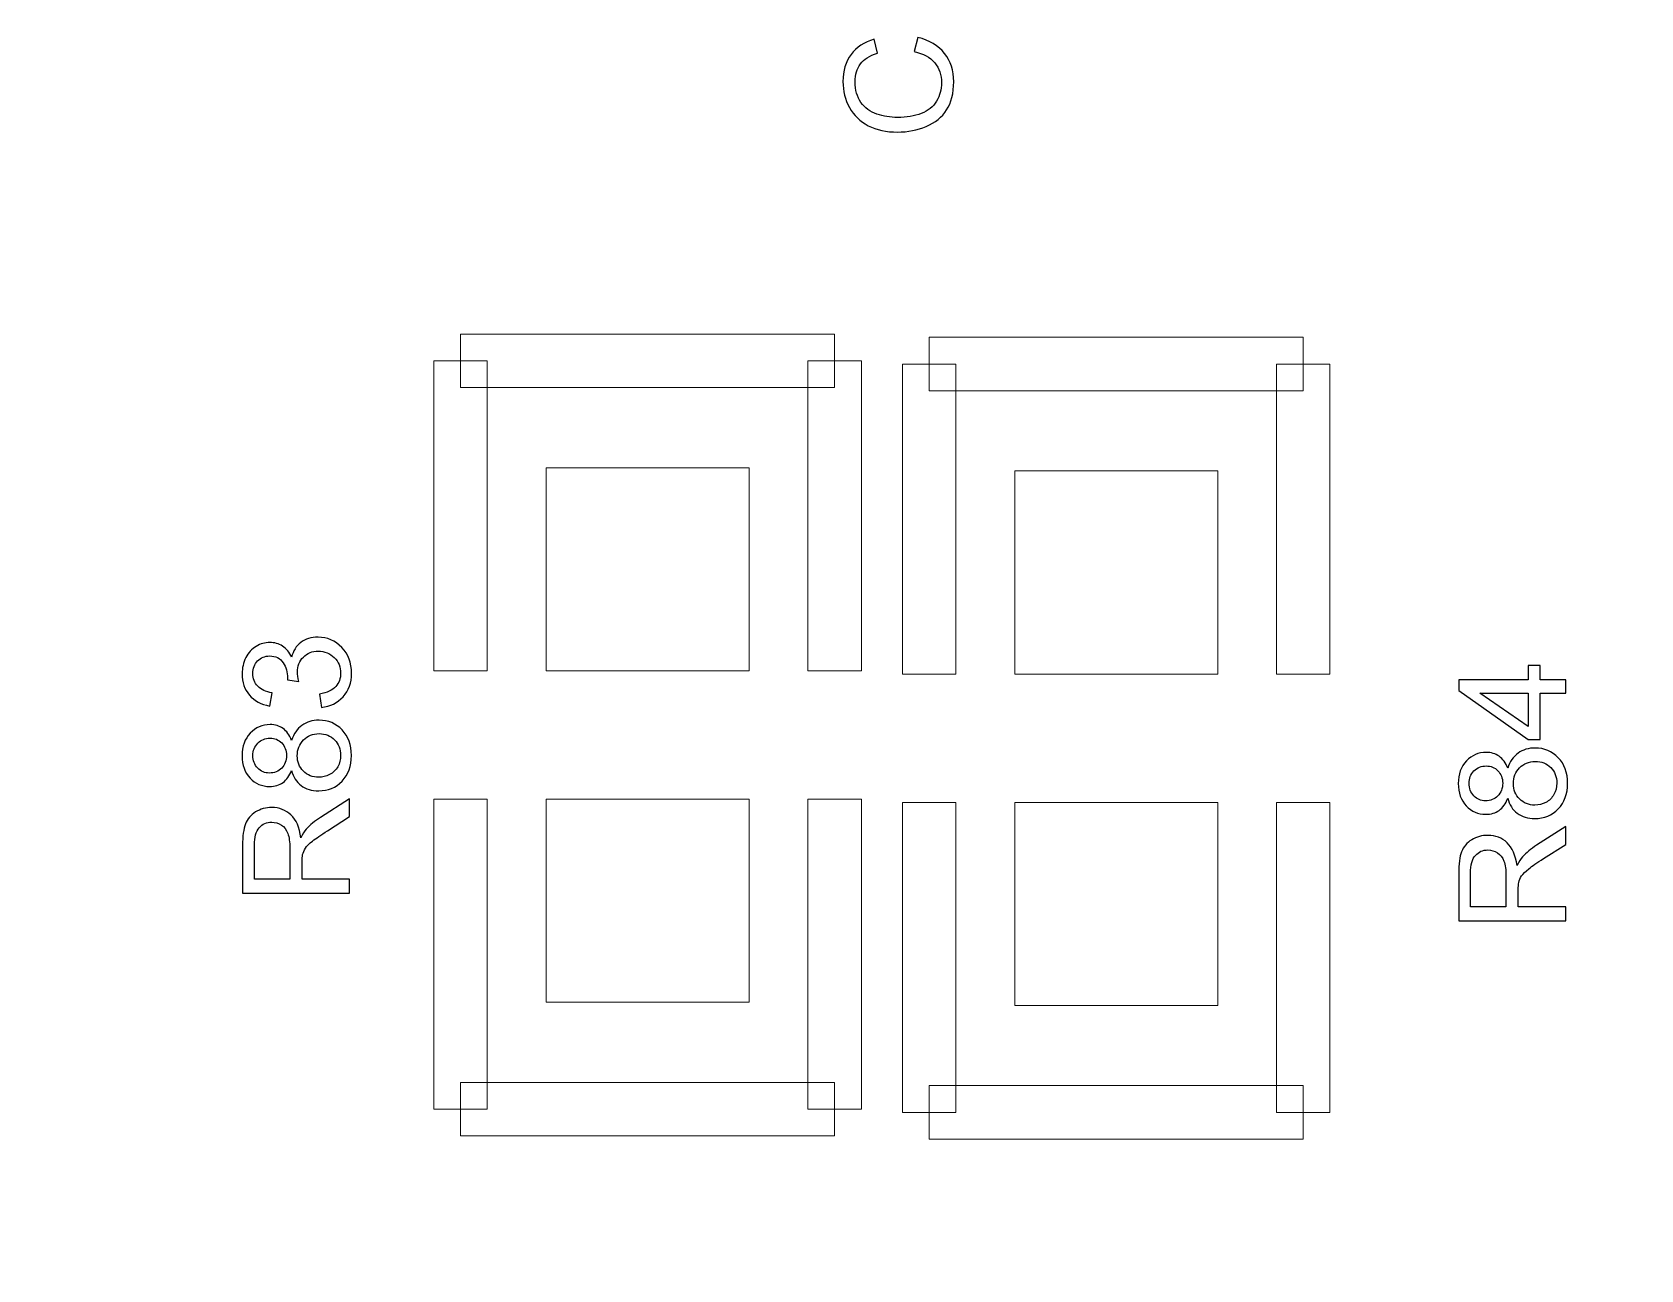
# Model space of a CAD drawing. Header units: millimetres. Extents: x -86 to 67, y -55 to 52.
# Drawn here: x 13.89 to 21.54, y -43.45 to -37.57 of the extents above; entities that cross this region are included whole.
import ezdxf

# ---------------------------------------------------------------- set-up
doc = ezdxf.new("R2010")
doc.units = ezdxf.units.MM
doc.header["$MEASUREMENT"] = 0
for name, color, linetype in [('BG_OUTLINE', 7, 'Continuous'), ('PG_SILKSCREEN_TOP', 7, 'Continuous'), ('PIN_TOP', 7, 'Continuous'), ('RD_SILKSCREEN_TOP', 7, 'Continuous')]:
    doc.layers.add(name, color=color, linetype=linetype)

msp = doc.modelspace()

# ---------------------------------------------------------------- linework, layer by layer
at = {"layer": 'BG_OUTLINE', "color": 3, "lineweight": 9}
msp.add_open_spline([(-60.0926, 34.7331), (-60.0926, 34.7331), (63.7724, 34.7331), (63.7724, 34.7331), (63.7724, 34.7331), (64.585, 34.7336), (65.3646, 34.4113), (65.9396, 33.837), (65.9396, 33.837), (66.5146, 33.2627), (66.8379, 32.4797), (66.8384, 31.667), (66.8384, 31.667), (66.8384, 31.667), (66.8412, -52.28), (66.8412, -52.28), (66.8412, -52.28), (66.8412, -52.28), (66.8384, -52.1933), (66.8384, -52.1933), (66.8384, -52.1933), (66.8389, -53.006), (66.5166, -53.7856), (65.9424, -54.3606), (65.9424, -54.3606), (65.3681, -54.9356), (64.585, -55.2589), (63.7724, -55.2594), (63.7724, -55.2594), (63.7724, -55.2594), (-60.1869, -55.2594), (-60.1869, -55.2594), (-60.1869, -55.2594), (-60.1869, -55.2594), (-60.0853, -55.2518), (-60.0853, -55.2518), (-60.0853, -55.2518), (-60.8979, -55.2523), (-61.6775, -54.9299), (-62.2525, -54.3557), (-62.2525, -54.3557), (-62.8275, -53.7814), (-63.1508, -52.9984), (-63.1513, -52.1857), (-63.1513, -52.1857), (-63.1513, -52.1857), (-63.1587, 31.667), (-63.1587, 31.667), (-63.1587, 31.667), (-63.1592, 32.4797), (-62.8369, 33.2593), (-62.2626, 33.8343), (-62.2626, 33.8343), (-61.6883, 34.4093), (-60.9053, 34.7326), (-60.0926, 34.7331)], degree=3, knots=[0, 0, 0, 0, 0.071429, 0.071429, 0.071429, 0.071429, 0.142857, 0.142857, 0.142857, 0.142857, 0.214286, 0.214286, 0.214286, 0.214286, 0.285714, 0.285714, 0.285714, 0.285714, 0.357143, 0.357143, 0.357143, 0.357143, 0.428571, 0.428571, 0.428571, 0.428571, 0.5, 0.5, 0.5, 0.5, 0.571429, 0.571429, 0.571429, 0.571429, 0.642857, 0.642857, 0.642857, 0.642857, 0.714286, 0.714286, 0.714286, 0.714286, 0.785714, 0.785714, 0.785714, 0.785714, 0.857143, 0.857143, 0.857143, 0.857143, 0.928571, 0.928571, 0.928571, 0.928571, 1, 1, 1, 1], dxfattribs=at)
at = {"layer": 'PG_SILKSCREEN_TOP', "color": 6, "lineweight": 9}
for points in [[(15.9293, -39.2599), (15.9293, -39.2599), (15.9293, -39.0059), (15.9293, -39.0059), (15.9293, -39.0059), (15.9293, -39.0059), (17.7073, -39.0059), (17.7073, -39.0059), (17.7073, -39.0059), (17.7073, -39.0059), (17.7073, -39.2599), (17.7073, -39.2599), (17.7073, -39.2599), (17.7073, -39.2599), (15.9293, -39.2599), (15.9293, -39.2599)], [(18.1569, -39.2752), (18.1569, -39.2752), (18.1569, -39.0212), (18.1569, -39.0212), (18.1569, -39.0212), (18.1569, -39.0212), (19.9349, -39.0212), (19.9349, -39.0212), (19.9349, -39.0212), (19.9349, -39.0212), (19.9349, -39.2752), (19.9349, -39.2752), (19.9349, -39.2752), (19.9349, -39.2752), (18.1569, -39.2752), (18.1569, -39.2752)], [(16.0563, -40.6061), (16.0563, -40.6061), (15.8023, -40.6061), (15.8023, -40.6061), (15.8023, -40.6061), (15.8023, -40.6061), (15.8023, -39.1329), (15.8023, -39.1329), (15.8023, -39.1329), (15.8023, -39.1329), (16.0563, -39.1329), (16.0563, -39.1329), (16.0563, -39.1329), (16.0563, -39.1329), (16.0563, -40.6061), (16.0563, -40.6061)], [(17.5803, -39.1329), (17.5803, -39.1329), (17.8343, -39.1329), (17.8343, -39.1329), (17.8343, -39.1329), (17.8343, -39.1329), (17.8343, -40.6061), (17.8343, -40.6061), (17.8343, -40.6061), (17.8343, -40.6061), (17.5803, -40.6061), (17.5803, -40.6061), (17.5803, -40.6061), (17.5803, -40.6061), (17.5803, -39.1329), (17.5803, -39.1329)], [(18.2839, -40.6214), (18.2839, -40.6214), (18.0299, -40.6214), (18.0299, -40.6214), (18.0299, -40.6214), (18.0299, -40.6214), (18.0299, -39.1482), (18.0299, -39.1482), (18.0299, -39.1482), (18.0299, -39.1482), (18.2839, -39.1482), (18.2839, -39.1482), (18.2839, -39.1482), (18.2839, -39.1482), (18.2839, -40.6214), (18.2839, -40.6214)], [(19.8079, -39.1482), (19.8079, -39.1482), (20.0619, -39.1482), (20.0619, -39.1482), (20.0619, -39.1482), (20.0619, -39.1482), (20.0619, -40.6214), (20.0619, -40.6214), (20.0619, -40.6214), (20.0619, -40.6214), (19.8079, -40.6214), (19.8079, -40.6214), (19.8079, -40.6214), (19.8079, -40.6214), (19.8079, -39.1482), (19.8079, -39.1482)], [(15.8023, -41.2157), (15.8023, -41.2157), (16.0563, -41.2157), (16.0563, -41.2157), (16.0563, -41.2157), (16.0563, -41.2157), (16.0563, -42.6889), (16.0563, -42.6889), (16.0563, -42.6889), (16.0563, -42.6889), (15.8023, -42.6889), (15.8023, -42.6889), (15.8023, -42.6889), (15.8023, -42.6889), (15.8023, -41.2157), (15.8023, -41.2157)], [(17.8343, -42.6889), (17.8343, -42.6889), (17.5803, -42.6889), (17.5803, -42.6889), (17.5803, -42.6889), (17.5803, -42.6889), (17.5803, -41.2157), (17.5803, -41.2157), (17.5803, -41.2157), (17.5803, -41.2157), (17.8343, -41.2157), (17.8343, -41.2157), (17.8343, -41.2157), (17.8343, -41.2157), (17.8343, -42.6889), (17.8343, -42.6889)], [(18.0299, -41.231), (18.0299, -41.231), (18.2839, -41.231), (18.2839, -41.231), (18.2839, -41.231), (18.2839, -41.231), (18.2839, -42.7042), (18.2839, -42.7042), (18.2839, -42.7042), (18.2839, -42.7042), (18.0299, -42.7042), (18.0299, -42.7042), (18.0299, -42.7042), (18.0299, -42.7042), (18.0299, -41.231), (18.0299, -41.231)], [(20.0619, -42.7042), (20.0619, -42.7042), (19.8079, -42.7042), (19.8079, -42.7042), (19.8079, -42.7042), (19.8079, -42.7042), (19.8079, -41.231), (19.8079, -41.231), (19.8079, -41.231), (19.8079, -41.231), (20.0619, -41.231), (20.0619, -41.231), (20.0619, -41.231), (20.0619, -41.231), (20.0619, -42.7042), (20.0619, -42.7042)], [(15.9293, -42.8159), (15.9293, -42.8159), (15.9293, -42.5619), (15.9293, -42.5619), (15.9293, -42.5619), (15.9293, -42.5619), (17.7073, -42.5619), (17.7073, -42.5619), (17.7073, -42.5619), (17.7073, -42.5619), (17.7073, -42.8159), (17.7073, -42.8159), (17.7073, -42.8159), (17.7073, -42.8159), (15.9293, -42.8159), (15.9293, -42.8159)], [(18.1569, -42.8312), (18.1569, -42.8312), (18.1569, -42.5772), (18.1569, -42.5772), (18.1569, -42.5772), (18.1569, -42.5772), (19.9349, -42.5772), (19.9349, -42.5772), (19.9349, -42.5772), (19.9349, -42.5772), (19.9349, -42.8312), (19.9349, -42.8312), (19.9349, -42.8312), (19.9349, -42.8312), (18.1569, -42.8312), (18.1569, -42.8312)]]:
    msp.add_open_spline(points, degree=3, knots=[0, 0, 0, 0, 0.25, 0.25, 0.25, 0.25, 0.5, 0.5, 0.5, 0.5, 0.75, 0.75, 0.75, 0.75, 1, 1, 1, 1], dxfattribs=at)
at = {"layer": 'PIN_TOP', "lineweight": 9}
for points in [[(17.3009, -40.6061), (17.3009, -40.6061), (16.3357, -40.6061), (16.3357, -40.6061), (16.3357, -40.6061), (16.3357, -40.6061), (16.3357, -39.6409), (16.3357, -39.6409), (16.3357, -39.6409), (16.3357, -39.6409), (17.3009, -39.6409), (17.3009, -39.6409), (17.3009, -39.6409), (17.3009, -39.6409), (17.3009, -40.6061), (17.3009, -40.6061)], [(19.5285, -40.6214), (19.5285, -40.6214), (18.5633, -40.6214), (18.5633, -40.6214), (18.5633, -40.6214), (18.5633, -40.6214), (18.5633, -39.6562), (18.5633, -39.6562), (18.5633, -39.6562), (18.5633, -39.6562), (19.5285, -39.6562), (19.5285, -39.6562), (19.5285, -39.6562), (19.5285, -39.6562), (19.5285, -40.6214), (19.5285, -40.6214)], [(17.3009, -42.1809), (17.3009, -42.1809), (16.3357, -42.1809), (16.3357, -42.1809), (16.3357, -42.1809), (16.3357, -42.1809), (16.3357, -41.2157), (16.3357, -41.2157), (16.3357, -41.2157), (16.3357, -41.2157), (17.3009, -41.2157), (17.3009, -41.2157), (17.3009, -41.2157), (17.3009, -41.2157), (17.3009, -42.1809), (17.3009, -42.1809)], [(19.5285, -42.1962), (19.5285, -42.1962), (18.5633, -42.1962), (18.5633, -42.1962), (18.5633, -42.1962), (18.5633, -42.1962), (18.5633, -41.231), (18.5633, -41.231), (18.5633, -41.231), (18.5633, -41.231), (19.5285, -41.231), (19.5285, -41.231), (19.5285, -41.231), (19.5285, -41.231), (19.5285, -42.1962), (19.5285, -42.1962)]]:
    msp.add_open_spline(points, degree=3, knots=[0, 0, 0, 0, 0.25, 0.25, 0.25, 0.25, 0.5, 0.5, 0.5, 0.5, 0.75, 0.75, 0.75, 0.75, 1, 1, 1, 1], dxfattribs=at)
at = {"layer": 'RD_SILKSCREEN_TOP', "color": 8}
for points, knots in [([(18.0861, -37.6633), (18.0861, -37.6633), (18.1032, -37.5959), (18.1032, -37.5959), (18.1032, -37.5959), (18.1584, -37.61), (18.2006, -37.6355), (18.2298, -37.6721), (18.2298, -37.6721), (18.2588, -37.7088), (18.2733, -37.7537), (18.2733, -37.8068), (18.2733, -37.8068), (18.2733, -37.8616), (18.2621, -37.9062), (18.2398, -37.9406), (18.2398, -37.9406), (18.2174, -37.975), (18.1851, -38.0012), (18.1427, -38.0191), (18.1427, -38.0191), (18.1003, -38.037), (18.0548, -38.046), (18.0062, -38.046), (18.0062, -38.046), (17.9532, -38.046), (17.907, -38.0359), (17.8675, -38.0156), (17.8675, -38.0156), (17.828, -37.9953), (17.7981, -37.9665), (17.7775, -37.9291), (17.7775, -37.9291), (17.757, -37.8917), (17.7468, -37.8506), (17.7468, -37.8057), (17.7468, -37.8057), (17.7468, -37.7547), (17.7598, -37.7119), (17.7857, -37.6772), (17.7857, -37.6772), (17.8117, -37.6425), (17.8481, -37.6183), (17.8951, -37.6047), (17.8951, -37.6047), (17.8951, -37.6047), (17.9108, -37.6709), (17.9108, -37.6709), (17.9108, -37.6709), (17.8737, -37.6828), (17.8468, -37.6998), (17.8298, -37.7224), (17.8298, -37.7224), (17.8129, -37.7448), (17.8045, -37.773), (17.8045, -37.8071), (17.8045, -37.8071), (17.8045, -37.8462), (17.8138, -37.8788), (17.8325, -37.9051), (17.8325, -37.9051), (17.8514, -37.9315), (17.8765, -37.9499), (17.9082, -37.9605), (17.9082, -37.9605), (17.9397, -37.9712), (17.9723, -37.9765), (18.0058, -37.9765), (18.0058, -37.9765), (18.0492, -37.9765), (18.0869, -37.9702), (18.1193, -37.9577), (18.1193, -37.9577), (18.1515, -37.945), (18.1757, -37.9254), (18.1917, -37.8987), (18.1917, -37.8987), (18.2077, -37.8721), (18.2156, -37.8433), (18.2156, -37.8122), (18.2156, -37.8122), (18.2156, -37.7745), (18.2047, -37.7426), (18.183, -37.7164), (18.183, -37.7164), (18.1612, -37.6902), (18.1289, -37.6726), (18.0861, -37.6633)], [0, 0, 0, 0, 0.045455, 0.045455, 0.045455, 0.045455, 0.090909, 0.090909, 0.090909, 0.090909, 0.136364, 0.136364, 0.136364, 0.136364, 0.181818, 0.181818, 0.181818, 0.181818, 0.227273, 0.227273, 0.227273, 0.227273, 0.272727, 0.272727, 0.272727, 0.272727, 0.318182, 0.318182, 0.318182, 0.318182, 0.363636, 0.363636, 0.363636, 0.363636, 0.409091, 0.409091, 0.409091, 0.409091, 0.454545, 0.454545, 0.454545, 0.454545, 0.5, 0.5, 0.5, 0.5, 0.545455, 0.545455, 0.545455, 0.545455, 0.590909, 0.590909, 0.590909, 0.590909, 0.636364, 0.636364, 0.636364, 0.636364, 0.681818, 0.681818, 0.681818, 0.681818, 0.727273, 0.727273, 0.727273, 0.727273, 0.772727, 0.772727, 0.772727, 0.772727, 0.818182, 0.818182, 0.818182, 0.818182, 0.863636, 0.863636, 0.863636, 0.863636, 0.909091, 0.909091, 0.909091, 0.909091, 0.954545, 0.954545, 0.954545, 0.954545, 1, 1, 1, 1]), ([(15.2676, -40.7796), (15.2676, -40.7796), (15.2593, -40.7172), (15.2593, -40.7172), (15.2593, -40.7172), (15.2947, -40.7099), (15.3202, -40.6977), (15.3359, -40.6805), (15.3359, -40.6805), (15.3515, -40.6632), (15.3593, -40.6422), (15.3593, -40.6175), (15.3593, -40.6175), (15.3593, -40.5881), (15.3491, -40.5632), (15.3287, -40.5429), (15.3287, -40.5429), (15.3084, -40.5228), (15.2831, -40.5126), (15.253, -40.5126), (15.253, -40.5126), (15.2243, -40.5126), (15.2006, -40.5219), (15.182, -40.5407), (15.182, -40.5407), (15.1634, -40.5595), (15.154, -40.5833), (15.154, -40.6123), (15.154, -40.6123), (15.154, -40.6241), (15.1564, -40.6388), (15.161, -40.6564), (15.161, -40.6564), (15.161, -40.6564), (15.1061, -40.6494), (15.1061, -40.6494), (15.1061, -40.6494), (15.1066, -40.6452), (15.1069, -40.6419), (15.1069, -40.6393), (15.1069, -40.6393), (15.1069, -40.6127), (15.0999, -40.5888), (15.086, -40.5675), (15.086, -40.5675), (15.0721, -40.5461), (15.0507, -40.5355), (15.0217, -40.5355), (15.0217, -40.5355), (14.9989, -40.5355), (14.9798, -40.5433), (14.9648, -40.5588), (14.9648, -40.5588), (14.9498, -40.5743), (14.9422, -40.5944), (14.9422, -40.6189), (14.9422, -40.6189), (14.9422, -40.6432), (14.9499, -40.6635), (14.9651, -40.6796), (14.9651, -40.6796), (14.9804, -40.6958), (15.0034, -40.7063), (15.034, -40.7109), (15.034, -40.7109), (15.034, -40.7109), (15.0228, -40.7733), (15.0228, -40.7733), (15.0228, -40.7733), (14.9809, -40.7658), (14.9484, -40.7483), (14.9254, -40.7213), (14.9254, -40.7213), (14.9024, -40.6942), (14.8908, -40.6605), (14.8908, -40.6202), (14.8908, -40.6202), (14.8908, -40.5925), (14.8968, -40.5669), (14.9087, -40.5435), (14.9087, -40.5435), (14.9206, -40.5202), (14.9369, -40.5023), (14.9575, -40.4898), (14.9575, -40.4898), (14.9781, -40.4775), (14.9999, -40.4712), (15.0232, -40.4712), (15.0232, -40.4712), (15.0451, -40.4712), (15.0651, -40.4771), (15.0833, -40.489), (15.0833, -40.489), (15.1013, -40.5008), (15.1156, -40.5183), (15.1263, -40.5414), (15.1263, -40.5414), (15.1332, -40.5113), (15.1476, -40.4879), (15.1696, -40.4712), (15.1696, -40.4712), (15.1914, -40.4546), (15.2187, -40.4463), (15.2516, -40.4463), (15.2516, -40.4463), (15.296, -40.4463), (15.3337, -40.4624), (15.3647, -40.4949), (15.3647, -40.4949), (15.3956, -40.5273), (15.411, -40.5683), (15.411, -40.6178), (15.411, -40.6178), (15.411, -40.6625), (15.3977, -40.6996), (15.3711, -40.7291), (15.3711, -40.7291), (15.3445, -40.7586), (15.31, -40.7755), (15.2676, -40.7796)], [0, 0, 0, 0, 0.033333, 0.033333, 0.033333, 0.033333, 0.066667, 0.066667, 0.066667, 0.066667, 0.1, 0.1, 0.1, 0.1, 0.133333, 0.133333, 0.133333, 0.133333, 0.166667, 0.166667, 0.166667, 0.166667, 0.2, 0.2, 0.2, 0.2, 0.233333, 0.233333, 0.233333, 0.233333, 0.266667, 0.266667, 0.266667, 0.266667, 0.3, 0.3, 0.3, 0.3, 0.333333, 0.333333, 0.333333, 0.333333, 0.366667, 0.366667, 0.366667, 0.366667, 0.4, 0.4, 0.4, 0.4, 0.433333, 0.433333, 0.433333, 0.433333, 0.466667, 0.466667, 0.466667, 0.466667, 0.5, 0.5, 0.5, 0.5, 0.533333, 0.533333, 0.533333, 0.533333, 0.566667, 0.566667, 0.566667, 0.566667, 0.6, 0.6, 0.6, 0.6, 0.633333, 0.633333, 0.633333, 0.633333, 0.666667, 0.666667, 0.666667, 0.666667, 0.7, 0.7, 0.7, 0.7, 0.733333, 0.733333, 0.733333, 0.733333, 0.766667, 0.766667, 0.766667, 0.766667, 0.8, 0.8, 0.8, 0.8, 0.833333, 0.833333, 0.833333, 0.833333, 0.866667, 0.866667, 0.866667, 0.866667, 0.9, 0.9, 0.9, 0.9, 0.933333, 0.933333, 0.933333, 0.933333, 0.966667, 0.966667, 0.966667, 0.966667, 1, 1, 1, 1]), ([(21.1828, -40.7118), (21.1828, -40.7118), (21.0609, -40.7118), (21.0609, -40.7118), (21.0609, -40.7118), (21.0609, -40.7118), (21.0609, -40.9326), (21.0609, -40.9326), (21.0609, -40.9326), (21.0609, -40.9326), (21.0036, -40.9326), (21.0036, -40.9326), (21.0036, -40.9326), (21.0036, -40.9326), (20.6737, -40.7003), (20.6737, -40.7003), (20.6737, -40.7003), (20.6737, -40.7003), (20.6737, -40.6492), (20.6737, -40.6492), (20.6737, -40.6492), (20.6737, -40.6492), (21.0036, -40.6492), (21.0036, -40.6492), (21.0036, -40.6492), (21.0036, -40.6492), (21.0036, -40.5804), (21.0036, -40.5804), (21.0036, -40.5804), (21.0036, -40.5804), (21.0609, -40.5804), (21.0609, -40.5804), (21.0609, -40.5804), (21.0609, -40.5804), (21.0609, -40.6492), (21.0609, -40.6492), (21.0609, -40.6492), (21.0609, -40.6492), (21.1828, -40.6492), (21.1828, -40.6492), (21.1828, -40.6492), (21.1828, -40.6492), (21.1828, -40.7118), (21.1828, -40.7118)], [0, 0, 0, 0, 0.090909, 0.090909, 0.090909, 0.090909, 0.181818, 0.181818, 0.181818, 0.181818, 0.272727, 0.272727, 0.272727, 0.272727, 0.363636, 0.363636, 0.363636, 0.363636, 0.454545, 0.454545, 0.454545, 0.454545, 0.545455, 0.545455, 0.545455, 0.545455, 0.636364, 0.636364, 0.636364, 0.636364, 0.727273, 0.727273, 0.727273, 0.727273, 0.818182, 0.818182, 0.818182, 0.818182, 0.909091, 0.909091, 0.909091, 0.909091, 1, 1, 1, 1]), ([(21.0036, -40.7118), (21.0036, -40.7118), (20.7741, -40.7118), (20.7741, -40.7118), (20.7741, -40.7118), (20.7741, -40.7118), (21.0036, -40.8711), (21.0036, -40.8711), (21.0036, -40.8711), (21.0036, -40.8711), (21.0036, -40.7118), (21.0036, -40.7118)], [0, 0, 0, 0, 0.333333, 0.333333, 0.333333, 0.333333, 0.666667, 0.666667, 0.666667, 0.666667, 1, 1, 1, 1]), ([(15.1259, -41.0792), (15.1165, -41.1052), (15.1029, -41.1244), (15.0853, -41.137), (15.0853, -41.137), (15.0677, -41.1494), (15.0466, -41.1557), (15.0221, -41.1557), (15.0221, -41.1557), (14.985, -41.1557), (14.9539, -41.1424), (14.9287, -41.1157), (14.9287, -41.1157), (14.9034, -41.0891), (14.8908, -41.0538), (14.8908, -41.0095), (14.8908, -41.0095), (14.8908, -40.9651), (14.9037, -40.9293), (14.9295, -40.9021), (14.9295, -40.9021), (14.9554, -40.8751), (14.9868, -40.8616), (15.0239, -40.8616), (15.0239, -40.8616), (15.0475, -40.8616), (15.068, -40.8678), (15.0855, -40.8801), (15.0855, -40.8801), (15.1029, -40.8925), (15.1165, -40.9113), (15.1259, -40.9365), (15.1259, -40.9365), (15.1361, -40.9053), (15.1525, -40.8815), (15.1752, -40.8652), (15.1752, -40.8652), (15.1979, -40.8489), (15.225, -40.8407), (15.2564, -40.8407), (15.2564, -40.8407), (15.3001, -40.8407), (15.3366, -40.8562), (15.3662, -40.8869), (15.3662, -40.8869), (15.3958, -40.9177), (15.4107, -40.9582), (15.4107, -41.0085), (15.4107, -41.0085), (15.4107, -41.0587), (15.3958, -41.0991), (15.3661, -41.13), (15.3661, -41.13), (15.3363, -41.1608), (15.2992, -41.1762), (15.2548, -41.1762), (15.2548, -41.1762), (15.2217, -41.1762), (15.194, -41.1678), (15.1716, -41.1509), (15.1716, -41.1509), (15.1493, -41.1342), (15.134, -41.1103), (15.1259, -41.0792)], [0, 0, 0, 0, 0.0625, 0.0625, 0.0625, 0.0625, 0.125, 0.125, 0.125, 0.125, 0.1875, 0.1875, 0.1875, 0.1875, 0.25, 0.25, 0.25, 0.25, 0.3125, 0.3125, 0.3125, 0.3125, 0.375, 0.375, 0.375, 0.375, 0.4375, 0.4375, 0.4375, 0.4375, 0.5, 0.5, 0.5, 0.5, 0.5625, 0.5625, 0.5625, 0.5625, 0.625, 0.625, 0.625, 0.625, 0.6875, 0.6875, 0.6875, 0.6875, 0.75, 0.75, 0.75, 0.75, 0.8125, 0.8125, 0.8125, 0.8125, 0.875, 0.875, 0.875, 0.875, 0.9375, 0.9375, 0.9375, 0.9375, 1, 1, 1, 1]), ([(15.2551, -41.112), (15.2729, -41.112), (15.2902, -41.1077), (15.3068, -41.0993), (15.3068, -41.0993), (15.3235, -41.0909), (15.3365, -41.0783), (15.3456, -41.0616), (15.3456, -41.0616), (15.3547, -41.0449), (15.3593, -41.027), (15.3593, -41.0078), (15.3593, -41.0078), (15.3593, -40.9779), (15.3497, -40.9532), (15.3304, -40.9338), (15.3304, -40.9338), (15.3112, -40.9144), (15.2868, -40.9046), (15.2572, -40.9046), (15.2572, -40.9046), (15.227, -40.9046), (15.2022, -40.9146), (15.1825, -40.9346), (15.1825, -40.9346), (15.1628, -40.9547), (15.153, -40.9798), (15.153, -41.0099), (15.153, -41.0099), (15.153, -41.0393), (15.1627, -41.0636), (15.1821, -41.0829), (15.1821, -41.0829), (15.2017, -41.1022), (15.226, -41.112), (15.2551, -41.112)], [0, 0, 0, 0, 0.111111, 0.111111, 0.111111, 0.111111, 0.222222, 0.222222, 0.222222, 0.222222, 0.333333, 0.333333, 0.333333, 0.333333, 0.444444, 0.444444, 0.444444, 0.444444, 0.555556, 0.555556, 0.555556, 0.555556, 0.666667, 0.666667, 0.666667, 0.666667, 0.777778, 0.777778, 0.777778, 0.777778, 0.888889, 0.888889, 0.888889, 0.888889, 1, 1, 1, 1]), ([(15.02, -41.0918), (15.044, -41.0918), (15.0637, -41.084), (15.079, -41.0686), (15.079, -41.0686), (15.0943, -41.053), (15.102, -41.0329), (15.102, -41.0081), (15.102, -41.0081), (15.102, -40.9841), (15.0944, -40.9643), (15.0792, -40.9488), (15.0792, -40.9488), (15.0641, -40.9334), (15.0455, -40.9259), (15.0235, -40.9259), (15.0235, -40.9259), (15.0005, -40.9259), (14.9813, -40.9337), (14.9657, -40.9496), (14.9657, -40.9496), (14.95, -40.9654), (14.9422, -40.9851), (14.9422, -41.0088), (14.9422, -41.0088), (14.9422, -41.0327), (14.9499, -41.0524), (14.9651, -41.0682), (14.9651, -41.0682), (14.9804, -41.084), (14.9987, -41.0918), (15.02, -41.0918)], [0, 0, 0, 0, 0.125, 0.125, 0.125, 0.125, 0.25, 0.25, 0.25, 0.25, 0.375, 0.375, 0.375, 0.375, 0.5, 0.5, 0.5, 0.5, 0.625, 0.625, 0.625, 0.625, 0.75, 0.75, 0.75, 0.75, 0.875, 0.875, 0.875, 0.875, 1, 1, 1, 1]), ([(20.9067, -41.2113), (20.8973, -41.2373), (20.8837, -41.2565), (20.8661, -41.2691), (20.8661, -41.2691), (20.8485, -41.2815), (20.8274, -41.2878), (20.8029, -41.2878), (20.8029, -41.2878), (20.7658, -41.2878), (20.7347, -41.2745), (20.7095, -41.2478), (20.7095, -41.2478), (20.6842, -41.2212), (20.6716, -41.1859), (20.6716, -41.1416), (20.6716, -41.1416), (20.6716, -41.0972), (20.6845, -41.0614), (20.7103, -41.0342), (20.7103, -41.0342), (20.7362, -41.0072), (20.7676, -40.9937), (20.8047, -40.9937), (20.8047, -40.9937), (20.8283, -40.9937), (20.8488, -40.9999), (20.8663, -41.0122), (20.8663, -41.0122), (20.8837, -41.0246), (20.8973, -41.0434), (20.9067, -41.0686), (20.9067, -41.0686), (20.9169, -41.0374), (20.9333, -41.0136), (20.956, -40.9973), (20.956, -40.9973), (20.9787, -40.981), (21.0058, -40.9728), (21.0372, -40.9728), (21.0372, -40.9728), (21.0809, -40.9728), (21.1174, -40.9883), (21.147, -41.019), (21.147, -41.019), (21.1766, -41.0498), (21.1915, -41.0903), (21.1915, -41.1406), (21.1915, -41.1406), (21.1915, -41.1908), (21.1766, -41.2312), (21.1469, -41.2621), (21.1469, -41.2621), (21.1171, -41.2929), (21.08, -41.3083), (21.0356, -41.3083), (21.0356, -41.3083), (21.0025, -41.3083), (20.9748, -41.2999), (20.9524, -41.283), (20.9524, -41.283), (20.9301, -41.2663), (20.9148, -41.2424), (20.9067, -41.2113)], [0, 0, 0, 0, 0.0625, 0.0625, 0.0625, 0.0625, 0.125, 0.125, 0.125, 0.125, 0.1875, 0.1875, 0.1875, 0.1875, 0.25, 0.25, 0.25, 0.25, 0.3125, 0.3125, 0.3125, 0.3125, 0.375, 0.375, 0.375, 0.375, 0.4375, 0.4375, 0.4375, 0.4375, 0.5, 0.5, 0.5, 0.5, 0.5625, 0.5625, 0.5625, 0.5625, 0.625, 0.625, 0.625, 0.625, 0.6875, 0.6875, 0.6875, 0.6875, 0.75, 0.75, 0.75, 0.75, 0.8125, 0.8125, 0.8125, 0.8125, 0.875, 0.875, 0.875, 0.875, 0.9375, 0.9375, 0.9375, 0.9375, 1, 1, 1, 1]), ([(20.8008, -41.2239), (20.8248, -41.2239), (20.8445, -41.2161), (20.8598, -41.2007), (20.8598, -41.2007), (20.8751, -41.1851), (20.8828, -41.165), (20.8828, -41.1402), (20.8828, -41.1402), (20.8828, -41.1162), (20.8752, -41.0964), (20.86, -41.0809), (20.86, -41.0809), (20.8449, -41.0655), (20.8263, -41.058), (20.8043, -41.058), (20.8043, -41.058), (20.7813, -41.058), (20.7621, -41.0658), (20.7465, -41.0817), (20.7465, -41.0817), (20.7308, -41.0975), (20.723, -41.1172), (20.723, -41.1409), (20.723, -41.1409), (20.723, -41.1648), (20.7307, -41.1845), (20.7459, -41.2003), (20.7459, -41.2003), (20.7612, -41.2161), (20.7795, -41.2239), (20.8008, -41.2239)], [0, 0, 0, 0, 0.125, 0.125, 0.125, 0.125, 0.25, 0.25, 0.25, 0.25, 0.375, 0.375, 0.375, 0.375, 0.5, 0.5, 0.5, 0.5, 0.625, 0.625, 0.625, 0.625, 0.75, 0.75, 0.75, 0.75, 0.875, 0.875, 0.875, 0.875, 1, 1, 1, 1]), ([(21.0359, -41.2441), (21.0537, -41.2441), (21.071, -41.2398), (21.0876, -41.2314), (21.0876, -41.2314), (21.1043, -41.223), (21.1173, -41.2104), (21.1264, -41.1937), (21.1264, -41.1937), (21.1355, -41.177), (21.1401, -41.1591), (21.1401, -41.1399), (21.1401, -41.1399), (21.1401, -41.11), (21.1305, -41.0853), (21.1112, -41.0659), (21.1112, -41.0659), (21.092, -41.0465), (21.0676, -41.0367), (21.038, -41.0367), (21.038, -41.0367), (21.0078, -41.0367), (20.983, -41.0467), (20.9633, -41.0667), (20.9633, -41.0667), (20.9436, -41.0868), (20.9338, -41.1119), (20.9338, -41.142), (20.9338, -41.142), (20.9338, -41.1714), (20.9435, -41.1957), (20.9629, -41.215), (20.9629, -41.215), (20.9825, -41.2343), (21.0068, -41.2441), (21.0359, -41.2441)], [0, 0, 0, 0, 0.111111, 0.111111, 0.111111, 0.111111, 0.222222, 0.222222, 0.222222, 0.222222, 0.333333, 0.333333, 0.333333, 0.333333, 0.444444, 0.444444, 0.444444, 0.444444, 0.555556, 0.555556, 0.555556, 0.555556, 0.666667, 0.666667, 0.666667, 0.666667, 0.777778, 0.777778, 0.777778, 0.777778, 0.888889, 0.888889, 0.888889, 0.888889, 1, 1, 1, 1]), ([(15.402, -41.6627), (15.402, -41.6627), (14.8929, -41.6627), (14.8929, -41.6627), (14.8929, -41.6627), (14.8929, -41.6627), (14.8929, -41.437), (14.8929, -41.437), (14.8929, -41.437), (14.8929, -41.3916), (14.8975, -41.3571), (14.9066, -41.3335), (14.9066, -41.3335), (14.9158, -41.3099), (14.9319, -41.2911), (14.955, -41.2768), (14.955, -41.2768), (14.9782, -41.2627), (15.0038, -41.2557), (15.0318, -41.2557), (15.0318, -41.2557), (15.068, -41.2557), (15.0983, -41.2673), (15.1231, -41.2908), (15.1231, -41.2908), (15.1479, -41.3142), (15.1636, -41.3503), (15.1704, -41.3992), (15.1704, -41.3992), (15.1789, -41.3813), (15.1873, -41.3677), (15.1958, -41.3585), (15.1958, -41.3585), (15.2138, -41.3388), (15.2364, -41.3202), (15.2634, -41.3025), (15.2634, -41.3025), (15.2634, -41.3025), (15.402, -41.214), (15.402, -41.214), (15.402, -41.214), (15.402, -41.214), (15.402, -41.2988), (15.402, -41.2988), (15.402, -41.2988), (15.402, -41.2988), (15.296, -41.3661), (15.296, -41.3661), (15.296, -41.3661), (15.2656, -41.3858), (15.2421, -41.402), (15.226, -41.4148), (15.226, -41.4148), (15.2097, -41.4275), (15.1984, -41.4389), (15.192, -41.4489), (15.192, -41.4489), (15.1854, -41.459), (15.1809, -41.4692), (15.1783, -41.4796), (15.1783, -41.4796), (15.1768, -41.4873), (15.176, -41.4998), (15.176, -41.5172), (15.176, -41.5172), (15.176, -41.5172), (15.176, -41.5953), (15.176, -41.5953), (15.176, -41.5953), (15.176, -41.5953), (15.402, -41.5953), (15.402, -41.5953), (15.402, -41.5953), (15.402, -41.5953), (15.402, -41.6627), (15.402, -41.6627)], [0, 0, 0, 0, 0.052632, 0.052632, 0.052632, 0.052632, 0.105263, 0.105263, 0.105263, 0.105263, 0.157895, 0.157895, 0.157895, 0.157895, 0.210526, 0.210526, 0.210526, 0.210526, 0.263158, 0.263158, 0.263158, 0.263158, 0.315789, 0.315789, 0.315789, 0.315789, 0.368421, 0.368421, 0.368421, 0.368421, 0.421053, 0.421053, 0.421053, 0.421053, 0.473684, 0.473684, 0.473684, 0.473684, 0.526316, 0.526316, 0.526316, 0.526316, 0.578947, 0.578947, 0.578947, 0.578947, 0.631579, 0.631579, 0.631579, 0.631579, 0.684211, 0.684211, 0.684211, 0.684211, 0.736842, 0.736842, 0.736842, 0.736842, 0.789474, 0.789474, 0.789474, 0.789474, 0.842105, 0.842105, 0.842105, 0.842105, 0.894737, 0.894737, 0.894737, 0.894737, 0.947368, 0.947368, 0.947368, 0.947368, 1, 1, 1, 1]), ([(15.1176, -41.5953), (15.1176, -41.5953), (15.1176, -41.4505), (15.1176, -41.4505), (15.1176, -41.4505), (15.1176, -41.4198), (15.1144, -41.3956), (15.108, -41.3783), (15.108, -41.3783), (15.1016, -41.3609), (15.0914, -41.3477), (15.0775, -41.3387), (15.0775, -41.3387), (15.0635, -41.3297), (15.0483, -41.3252), (15.0318, -41.3252), (15.0318, -41.3252), (15.0078, -41.3252), (14.988, -41.3338), (14.9724, -41.3514), (14.9724, -41.3514), (14.9569, -41.3688), (14.9492, -41.3964), (14.9492, -41.4342), (14.9492, -41.4342), (14.9492, -41.4342), (14.9492, -41.5953), (14.9492, -41.5953), (14.9492, -41.5953), (14.9492, -41.5953), (15.1176, -41.5953), (15.1176, -41.5953)], [0, 0, 0, 0, 0.125, 0.125, 0.125, 0.125, 0.25, 0.25, 0.25, 0.25, 0.375, 0.375, 0.375, 0.375, 0.5, 0.5, 0.5, 0.5, 0.625, 0.625, 0.625, 0.625, 0.75, 0.75, 0.75, 0.75, 0.875, 0.875, 0.875, 0.875, 1, 1, 1, 1]), ([(21.1828, -41.7948), (21.1828, -41.7948), (20.6737, -41.7948), (20.6737, -41.7948), (20.6737, -41.7948), (20.6737, -41.7948), (20.6737, -41.5691), (20.6737, -41.5691), (20.6737, -41.5691), (20.6737, -41.5237), (20.6783, -41.4892), (20.6874, -41.4656), (20.6874, -41.4656), (20.6966, -41.442), (20.7127, -41.4232), (20.7358, -41.4089), (20.7358, -41.4089), (20.759, -41.3948), (20.7846, -41.3878), (20.8126, -41.3878), (20.8126, -41.3878), (20.8488, -41.3878), (20.8791, -41.3994), (20.9039, -41.4229), (20.9039, -41.4229), (20.9287, -41.4463), (20.9444, -41.4824), (20.9512, -41.5313), (20.9512, -41.5313), (20.9597, -41.5134), (20.9681, -41.4998), (20.9766, -41.4906), (20.9766, -41.4906), (20.9946, -41.4709), (21.0172, -41.4523), (21.0442, -41.4346), (21.0442, -41.4346), (21.0442, -41.4346), (21.1828, -41.3461), (21.1828, -41.3461), (21.1828, -41.3461), (21.1828, -41.3461), (21.1828, -41.4309), (21.1828, -41.4309), (21.1828, -41.4309), (21.1828, -41.4309), (21.0768, -41.4982), (21.0768, -41.4982), (21.0768, -41.4982), (21.0464, -41.5179), (21.0229, -41.5341), (21.0068, -41.5469), (21.0068, -41.5469), (20.9905, -41.5596), (20.9792, -41.571), (20.9728, -41.581), (20.9728, -41.581), (20.9662, -41.5911), (20.9617, -41.6013), (20.9591, -41.6117), (20.9591, -41.6117), (20.9576, -41.6194), (20.9568, -41.6319), (20.9568, -41.6493), (20.9568, -41.6493), (20.9568, -41.6493), (20.9568, -41.7274), (20.9568, -41.7274), (20.9568, -41.7274), (20.9568, -41.7274), (21.1828, -41.7274), (21.1828, -41.7274), (21.1828, -41.7274), (21.1828, -41.7274), (21.1828, -41.7948), (21.1828, -41.7948)], [0, 0, 0, 0, 0.052632, 0.052632, 0.052632, 0.052632, 0.105263, 0.105263, 0.105263, 0.105263, 0.157895, 0.157895, 0.157895, 0.157895, 0.210526, 0.210526, 0.210526, 0.210526, 0.263158, 0.263158, 0.263158, 0.263158, 0.315789, 0.315789, 0.315789, 0.315789, 0.368421, 0.368421, 0.368421, 0.368421, 0.421053, 0.421053, 0.421053, 0.421053, 0.473684, 0.473684, 0.473684, 0.473684, 0.526316, 0.526316, 0.526316, 0.526316, 0.578947, 0.578947, 0.578947, 0.578947, 0.631579, 0.631579, 0.631579, 0.631579, 0.684211, 0.684211, 0.684211, 0.684211, 0.736842, 0.736842, 0.736842, 0.736842, 0.789474, 0.789474, 0.789474, 0.789474, 0.842105, 0.842105, 0.842105, 0.842105, 0.894737, 0.894737, 0.894737, 0.894737, 0.947368, 0.947368, 0.947368, 0.947368, 1, 1, 1, 1]), ([(20.8984, -41.7274), (20.8984, -41.7274), (20.8984, -41.5826), (20.8984, -41.5826), (20.8984, -41.5826), (20.8984, -41.5519), (20.8952, -41.5277), (20.8888, -41.5104), (20.8888, -41.5104), (20.8824, -41.493), (20.8722, -41.4798), (20.8583, -41.4708), (20.8583, -41.4708), (20.8443, -41.4618), (20.8291, -41.4573), (20.8126, -41.4573), (20.8126, -41.4573), (20.7886, -41.4573), (20.7688, -41.4659), (20.7532, -41.4835), (20.7532, -41.4835), (20.7377, -41.5009), (20.73, -41.5285), (20.73, -41.5663), (20.73, -41.5663), (20.73, -41.5663), (20.73, -41.7274), (20.73, -41.7274), (20.73, -41.7274), (20.73, -41.7274), (20.8984, -41.7274), (20.8984, -41.7274)], [0, 0, 0, 0, 0.125, 0.125, 0.125, 0.125, 0.25, 0.25, 0.25, 0.25, 0.375, 0.375, 0.375, 0.375, 0.5, 0.5, 0.5, 0.5, 0.625, 0.625, 0.625, 0.625, 0.75, 0.75, 0.75, 0.75, 0.875, 0.875, 0.875, 0.875, 1, 1, 1, 1])]:
    msp.add_open_spline(points, degree=3, knots=knots, dxfattribs=at)

doc.saveas('drawing.dxf')
